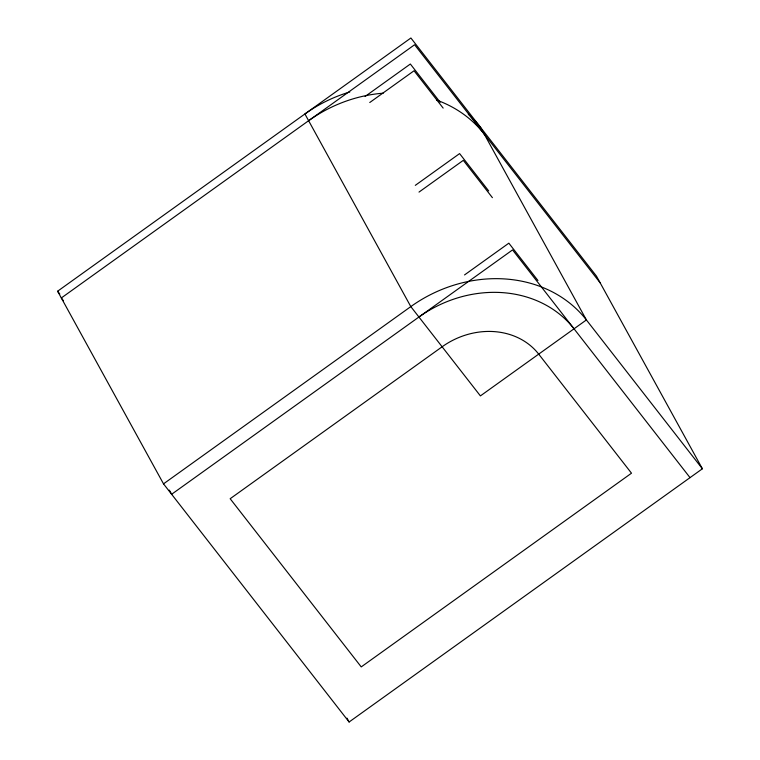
<?xml version="1.0" encoding="UTF-8"?>
<svg xmlns="http://www.w3.org/2000/svg" width="760" height="760" viewBox="0 0 760 760"><rect width="100%" height="100%" fill="white"/><g stroke="black" fill="none" stroke-linecap="round" stroke-linejoin="round"><path stroke-width="1.14" d="M57.608 291.223L410.894 38L596.486 276.146L702.392 468.777L349.106 722L163.514 483.854L57.608 291.223L59.793 294.025M365.094 96.463L410.352 64.02L440.173 102.287M369.759 102.514L414.058 70.765L443.156 108.1M415.302 185.355L459.601 153.596L488.689 190.931M419.007 192.09L463.305 160.341L492.404 197.676M163.514 483.854L410.808 306.603A130.71 112.86 -28.8 0 1 586.397 319.941L702.392 468.777M464.541 274.93L508.848 243.171L537.938 280.506M600.191 282.881L414.599 44.745L61.322 297.967L63.498 300.77M690.023 477.641L512.553 249.916L171.636 494.275L169.347 490.124M346.988 718.143L349.106 722M418.931 317.024A115.463 99.693 -28.8 0 1 574.028 328.805M308.617 120.707A130.71 112.86 -28.8 0 1 383.211 93.186M436.677 100.092A130.71 112.86 -28.8 0 1 484.196 134.045M349.79 91.979A130.71 112.86 -28.8 0 0 304.912 113.962L410.808 306.603L480.405 395.903L586.397 319.941L480.491 127.3A130.71 112.86 -28.8 0 0 468.302 114.266M442.13 346.788L230.166 498.721L361.238 666.909L631.494 473.195L538.697 354.122A71.896 62.073 -28.8 0 0 442.13 346.788"/></g></svg>
